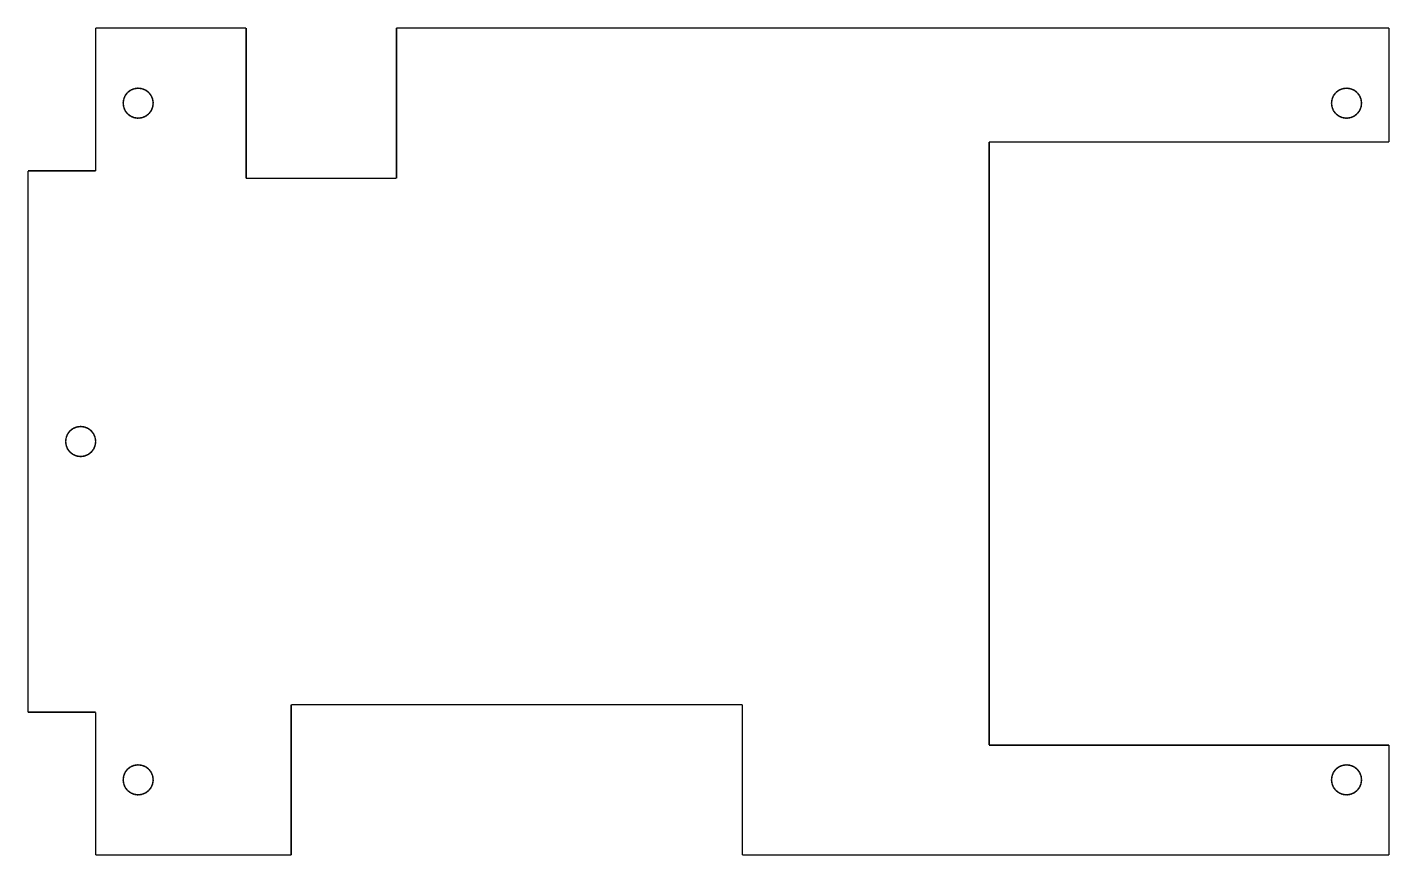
# Model space of a CAD drawing. Header units: millimetres. Extents: x -63 to 119, y -56 to 54.
import ezdxf

# ---------------------------------------------------------------- set-up
doc = ezdxf.new("R2010")
doc.units = ezdxf.units.MM
doc.layers.add('ProfileEdges', color=7, linetype='Continuous')

msp = doc.modelspace()

# ---------------------------------------------------------------- linework, layer by layer
at = {"layer": 'ProfileEdges', "const_width": 0.2}
for points in [[(-53.42, 35.31), (-53.42, 54.31)], [(-53.42, 54.31), (-33.42, 54.31)], [(-33.42, 54.31), (-33.42, 34.31)], [(-13.42, 54.31), (118.58, 54.31)], [(-13.42, 34.31), (-13.42, 54.31)], [(118.58, 54.31), (118.58, 39.15)], [(-49.51, 45.31), (-49.7, 44.83)], [(-49.19, 45.73), (-49.51, 45.31)], [(-48.77, 46.05), (-49.19, 45.73)], [(-48.29, 46.24), (-48.77, 46.05)], [(-47.77, 46.31), (-48.29, 46.24)], [(-47.26, 46.24), (-47.77, 46.31)], [(-46.77, 46.05), (-47.26, 46.24)], [(-46.36, 45.73), (-46.77, 46.05)], [(-46.04, 45.31), (-46.36, 45.73)], [(-45.84, 44.83), (-46.04, 45.31)], [(111.19, 45.31), (111, 44.83)], [(111.51, 45.73), (111.19, 45.31)], [(111.93, 46.05), (111.51, 45.73)], [(112.41, 46.24), (111.93, 46.05)], [(112.93, 46.31), (112.41, 46.24)], [(113.44, 46.24), (112.93, 46.31)], [(113.93, 46.05), (113.44, 46.24)], [(114.34, 45.73), (113.93, 46.05)], [(114.66, 45.31), (114.34, 45.73)], [(114.86, 44.83), (114.66, 45.31)], [(-49.7, 44.83), (-49.77, 44.31)], [(-49.77, 44.31), (-49.7, 43.8)], [(-49.7, 43.8), (-49.51, 43.31)], [(-46.04, 43.31), (-45.84, 43.8)], [(-45.77, 44.31), (-45.84, 44.83)], [(-45.84, 43.8), (-45.77, 44.31)], [(111, 44.83), (110.93, 44.31)], [(110.93, 44.31), (111, 43.8)], [(111, 43.8), (111.19, 43.31)], [(114.66, 43.31), (114.86, 43.8)], [(114.93, 44.31), (114.86, 44.83)], [(114.86, 43.8), (114.93, 44.31)], [(-49.51, 43.31), (-49.19, 42.9)], [(-49.19, 42.9), (-48.77, 42.58)], [(-48.77, 42.58), (-48.29, 42.38)], [(-48.29, 42.38), (-47.77, 42.31)], [(-47.77, 42.31), (-47.26, 42.38)], [(-47.26, 42.38), (-46.77, 42.58)], [(-46.77, 42.58), (-46.36, 42.9)], [(-46.36, 42.9), (-46.04, 43.31)], [(111.19, 43.31), (111.51, 42.9)], [(111.51, 42.9), (111.93, 42.58)], [(111.93, 42.58), (112.41, 42.38)], [(112.41, 42.38), (112.93, 42.31)], [(112.93, 42.31), (113.44, 42.38)], [(113.44, 42.38), (113.93, 42.58)], [(113.93, 42.58), (114.34, 42.9)], [(114.34, 42.9), (114.66, 43.31)], [(118.58, 39.15), (65.4, 39.15)], [(65.4, 39.15), (65.4, -41.07)], [(-62.42, -36.69), (-62.42, 35.31)], [(-62.42, 35.31), (-53.42, 35.31)], [(-33.42, 34.31), (-13.42, 34.31)], [(-57.16, 0.31), (-57.35, -0.17)], [(-56.84, 0.73), (-57.16, 0.31)], [(-56.42, 1.05), (-56.84, 0.73)], [(-55.94, 1.24), (-56.42, 1.05)], [(-55.42, 1.31), (-55.94, 1.24)], [(-54.91, 1.24), (-55.42, 1.31)], [(-54.42, 1.05), (-54.91, 1.24)], [(-54.01, 0.73), (-54.42, 1.05)], [(-53.69, 0.31), (-54.01, 0.73)], [(-53.49, -0.17), (-53.69, 0.31)], [(-57.35, -0.17), (-57.42, -0.69)], [(-57.42, -0.69), (-57.35, -1.2)], [(-57.35, -1.2), (-57.16, -1.69)], [(-57.16, -1.69), (-56.84, -2.1)], [(-54.01, -2.1), (-53.69, -1.69)], [(-53.69, -1.69), (-53.49, -1.2)], [(-53.42, -0.69), (-53.49, -0.17)], [(-53.49, -1.2), (-53.42, -0.69)], [(-56.84, -2.1), (-56.42, -2.42)], [(-56.42, -2.42), (-55.94, -2.62)], [(-55.94, -2.62), (-55.42, -2.69)], [(-55.42, -2.69), (-54.91, -2.62)], [(-54.91, -2.62), (-54.42, -2.42)], [(-54.42, -2.42), (-54.01, -2.1)], [(-27.42, -35.69), (32.58, -35.69)], [(-27.42, -55.69), (-27.42, -35.69)], [(32.58, -35.69), (32.58, -55.69)], [(-53.42, -36.69), (-62.42, -36.69)], [(-53.42, -36.69), (-53.42, -55.69)], [(65.4, -41.07), (118.58, -41.07)], [(118.58, -41.07), (118.58, -55.69)], [(-49.7, -45.17), (-49.77, -45.69)], [(-49.51, -44.69), (-49.7, -45.17)], [(-49.19, -44.27), (-49.51, -44.69)], [(-48.77, -43.95), (-49.19, -44.27)], [(-48.29, -43.76), (-48.77, -43.95)], [(-47.77, -43.69), (-48.29, -43.76)], [(-47.26, -43.76), (-47.77, -43.69)], [(-46.77, -43.95), (-47.26, -43.76)], [(-46.36, -44.27), (-46.77, -43.95)], [(-46.04, -44.69), (-46.36, -44.27)], [(-45.84, -45.17), (-46.04, -44.69)], [(-45.77, -45.69), (-45.84, -45.17)], [(111, -45.17), (110.93, -45.69)], [(111.19, -44.69), (111, -45.17)], [(111.51, -44.27), (111.19, -44.69)], [(111.93, -43.95), (111.51, -44.27)], [(112.41, -43.76), (111.93, -43.95)], [(112.93, -43.69), (112.41, -43.76)], [(113.44, -43.76), (112.93, -43.69)], [(113.93, -43.95), (113.44, -43.76)], [(114.34, -44.27), (113.93, -43.95)], [(114.66, -44.69), (114.34, -44.27)], [(114.86, -45.17), (114.66, -44.69)], [(114.93, -45.69), (114.86, -45.17)], [(-49.77, -45.69), (-49.7, -46.2)], [(-49.7, -46.2), (-49.51, -46.69)], [(-49.51, -46.69), (-49.19, -47.1)], [(-49.19, -47.1), (-48.77, -47.42)], [(-46.77, -47.42), (-46.36, -47.1)], [(-46.36, -47.1), (-46.04, -46.69)], [(-46.04, -46.69), (-45.84, -46.2)], [(-45.84, -46.2), (-45.77, -45.69)], [(110.93, -45.69), (111, -46.2)], [(111, -46.2), (111.19, -46.69)], [(111.19, -46.69), (111.51, -47.1)], [(111.51, -47.1), (111.93, -47.42)], [(113.93, -47.42), (114.34, -47.1)], [(114.34, -47.1), (114.66, -46.69)], [(114.66, -46.69), (114.86, -46.2)], [(114.86, -46.2), (114.93, -45.69)], [(-48.77, -47.42), (-48.29, -47.62)], [(-48.29, -47.62), (-47.77, -47.69)], [(-47.77, -47.69), (-47.26, -47.62)], [(-47.26, -47.62), (-46.77, -47.42)], [(111.93, -47.42), (112.41, -47.62)], [(112.41, -47.62), (112.93, -47.69)], [(112.93, -47.69), (113.44, -47.62)], [(113.44, -47.62), (113.93, -47.42)], [(-27.42, -55.69), (-53.42, -55.69)], [(118.58, -55.69), (32.58, -55.69)]]:
    msp.add_lwpolyline(points, dxfattribs=at)

doc.saveas('drawing.dxf')
